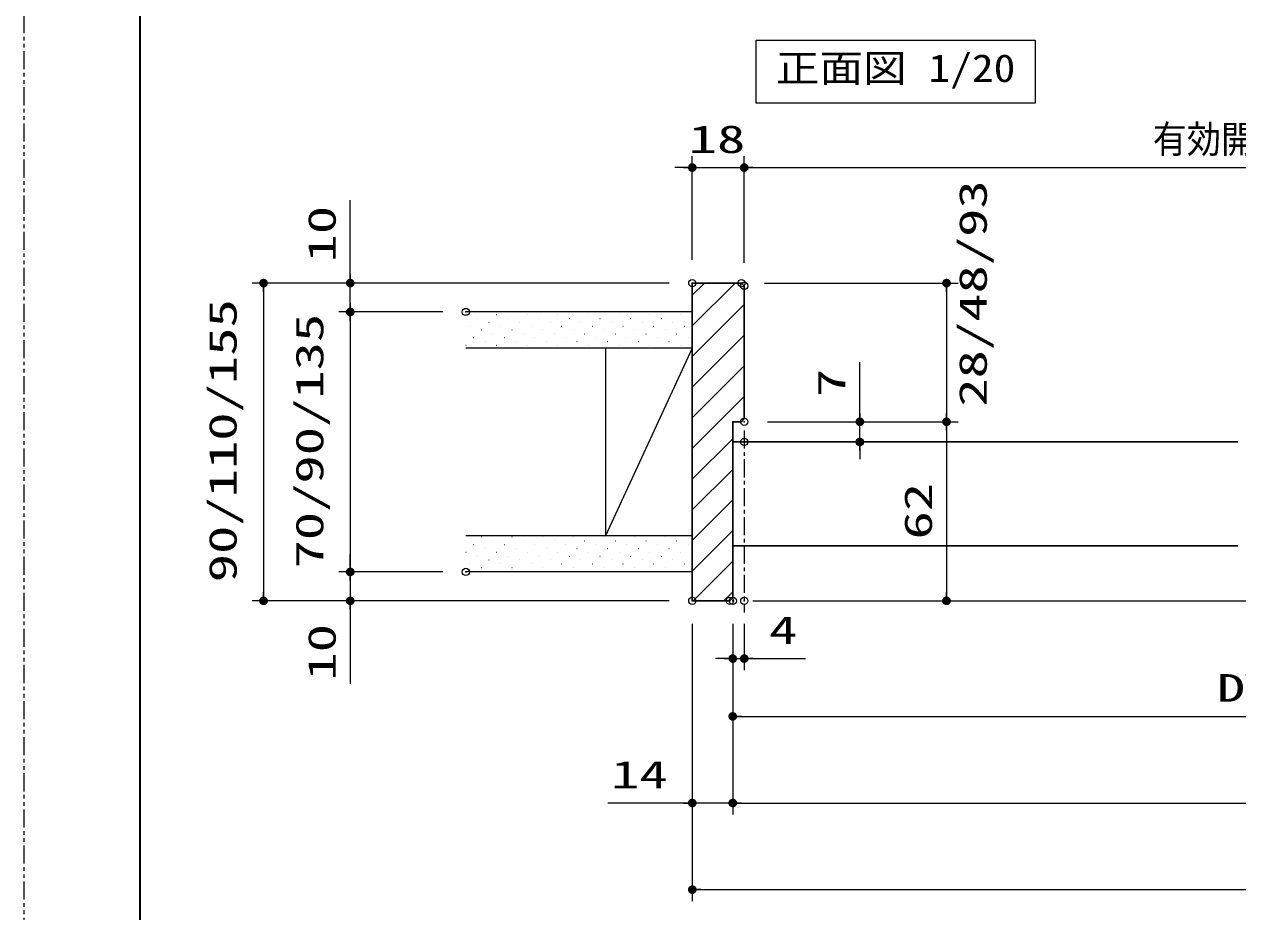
# Model space of a CAD drawing. Units: millimetres, scale not verified. Extents: x -1306 to 1306, y -607 to 607.
# Drawn here: x -1293 to -873, y -448.2 to -140.9 of the extents above; entities that cross this region are included whole.
import ezdxf
from ezdxf.enums import TextEntityAlignment as Align

# ---------------------------------------------------------------- set-up
doc = ezdxf.new("R2010")
doc.units = ezdxf.units.MM
doc.header["$LTSCALE"] = 5
doc.header["$PDMODE"] = 32
doc.header["$PDSIZE"] = 2.5
doc.linetypes.add('USER1', pattern=[2.5, 1.25, -0.25, 0.25, -0.25, 0.25, -0.25])
doc.linetypes.add('USER3', pattern=[2, 1.25, -0.25, 0.25, -0.25])
for name, color, linetype, lineweight in [('0-1_ハッチング', 6, 'Continuous', 9), ('0-2_線(黄)', 2, 'Continuous', 15), ('0-4_線(白)', 7, 'Continuous', 30), ('0-5_寸法線', 3, 'Continuous', 13), ('0-6_0', 3, 'Continuous', 25), ('0-7_DEFPOINTS', 7, 'Continuous', 5), ('0-B_中心線', 3, 'USER3', 9), ('0-C_図面枠', 7, 'Continuous', 35), ('0-D_陰線', 4, 'USER1', 9)]:
    doc.layers.add(name, color=color, linetype=linetype, lineweight=lineweight)
doc.styles.add('ＭＳ ゴシック', font='')
doc.styles.get('ＭＳ ゴシック').set_extended_font_data('MS Gothic')

# ---------------------------------------------------------------- blocks, each defined once
blk = doc.blocks.new('_DOT')
at = {"layer": '0-6_0'}
blk.add_line((-2.5, 0), (-5, 0), dxfattribs=at)
for points in [[(0, 0), (-2.5, 0), (-2.48, 0.313)], [(0, 0), (-2.48, -0.313), (-2.5, 0)], [(0, 0), (-2.48, 0.313), (-2.421, 0.622)], [(0, 0), (-2.421, -0.622), (-2.48, -0.313)], [(0, 0), (-2.421, 0.622), (-2.324, 0.92)], [(0, 0), (-2.324, -0.92), (-2.421, -0.622)], [(0, 0), (-2.324, 0.92), (-2.191, 1.204)], [(0, 0), (-2.191, -1.204), (-2.324, -0.92)], [(0, 0), (-2.191, 1.204), (-2.023, 1.469)], [(0, 0), (-2.023, -1.469), (-2.191, -1.204)], [(0, 0), (-2.023, 1.469), (-1.822, 1.711)], [(0, 0), (-1.822, -1.711), (-2.023, -1.469)], [(0, 0), (-1.822, 1.711), (-1.594, 1.926)], [(0, 0), (-1.594, -1.926), (-1.822, -1.711)], [(0, 0), (-1.594, 1.926), (-1.34, 2.111)], [(0, 0), (-1.34, -2.111), (-1.594, -1.926)], [(0, 0), (-1.34, 2.111), (-1.064, 2.262)], [(0, 0), (-1.064, -2.262), (-1.34, -2.111)], [(0, 0), (-1.064, 2.262), (-0.773, 2.378)], [(0, 0), (-0.773, -2.378), (-1.064, -2.262)], [(0, 0), (-0.773, 2.378), (-0.468, 2.456)], [(0, 0), (-0.468, -2.456), (-0.773, -2.378)], [(0, 0), (-0.468, 2.456), (-0.157, 2.495)], [(0, 0), (-0.157, -2.495), (-0.468, -2.456)], [(0, 0), (-0.157, 2.495), (0.157, 2.495)], [(0, 0), (0.157, -2.495), (-0.157, -2.495)], [(0, 0), (0.157, 2.495), (0.468, 2.456)], [(0, 0), (0.468, 2.456), (0.773, 2.378)], [(0, 0), (0.773, 2.378), (1.064, 2.262)], [(0, 0), (1.064, 2.262), (1.34, 2.111)], [(0, 0), (1.34, 2.111), (1.594, 1.926)], [(0, 0), (1.594, 1.926), (1.822, 1.711)], [(0, 0), (1.822, 1.711), (2.023, 1.469)], [(0, 0), (2.023, 1.469), (2.191, 1.204)], [(0, 0), (2.191, 1.204), (2.324, 0.92)], [(0, 0), (2.324, 0.92), (2.421, 0.622)], [(0, 0), (2.421, 0.622), (2.48, 0.313)], [(0, 0), (2.48, 0.313), (2.5, 0)], [(0, 0), (0.468, -2.456), (0.157, -2.495)], [(0, 0), (0.773, -2.378), (0.468, -2.456)], [(0, 0), (1.064, -2.262), (0.773, -2.378)], [(0, 0), (1.34, -2.111), (1.064, -2.262)], [(0, 0), (1.594, -1.926), (1.34, -2.111)], [(0, 0), (1.822, -1.711), (1.594, -1.926)], [(0, 0), (2.023, -1.469), (1.822, -1.711)], [(0, 0), (2.191, -1.204), (2.023, -1.469)], [(0, 0), (2.324, -0.92), (2.191, -1.204)], [(0, 0), (2.421, -0.622), (2.324, -0.92)], [(0, 0), (2.48, -0.313), (2.421, -0.622)], [(0, 0), (2.5, 0), (2.48, -0.313)]]:
    blk.add_solid(points, dxfattribs=at)

msp = doc.modelspace()

# ---------------------------------------------------------------- linework, layer by layer
at = {"layer": '0-1_ハッチング'}
for p, q in [((-1061.788, -234.77), (-1057.556, -230.538)), ((-1061.788, -245.376), (-1046.949, -230.538)), ((-1061.788, -255.983), (-1043.788, -237.983)), ((-1140.136, -241.446), (-1140.086, -241.446)), ((-1136.159, -242.771), (-1136.109, -242.771)), ((-1129.53, -241.446), (-1129.48, -241.446)), ((-1125.552, -242.771), (-1125.502, -242.771)), ((-1118.923, -241.446), (-1118.873, -241.446)), ((-1114.945, -242.771), (-1114.895, -242.771)), ((-1108.316, -241.446), (-1108.266, -241.446)), ((-1104.339, -242.771), (-1104.289, -242.771)), ((-1097.71, -241.446), (-1097.66, -241.446)), ((-1093.732, -242.771), (-1093.682, -242.771)), ((-1087.103, -241.446), (-1087.053, -241.446)), ((-1083.126, -242.771), (-1083.076, -242.771)), ((-1076.497, -241.446), (-1076.447, -241.446)), ((-1072.519, -242.771), (-1072.469, -242.771)), ((-1065.89, -241.446), (-1065.84, -241.446)), ((-1061.912, -242.771), (-1061.862, -242.771)), ((-1138.81, -245.423), (-1138.76, -245.423)), ((-1134.833, -246.749), (-1134.783, -246.749)), ((-1132.181, -244.097), (-1132.131, -244.097)), ((-1128.204, -245.423), (-1128.154, -245.423)), ((-1124.226, -246.749), (-1124.176, -246.749)), ((-1121.575, -244.097), (-1121.525, -244.097)), ((-1117.597, -245.423), (-1117.547, -245.423)), ((-1113.62, -246.749), (-1113.57, -246.749)), ((-1110.968, -244.097), (-1110.918, -244.097)), ((-1106.991, -245.423), (-1106.941, -245.423)), ((-1103.013, -246.749), (-1102.963, -246.749)), ((-1100.361, -244.097), (-1100.311, -244.097)), ((-1096.384, -245.423), (-1096.334, -245.423)), ((-1092.406, -246.749), (-1092.356, -246.749)), ((-1089.755, -244.097), (-1089.705, -244.097)), ((-1085.777, -245.423), (-1085.727, -245.423)), ((-1081.8, -246.749), (-1081.75, -246.749)), ((-1079.148, -244.097), (-1079.098, -244.097)), ((-1075.171, -245.423), (-1075.121, -245.423)), ((-1071.193, -246.749), (-1071.143, -246.749)), ((-1068.542, -244.097), (-1068.492, -244.097)), ((-1064.564, -245.423), (-1064.514, -245.423)), ((-1137.484, -249.401), (-1137.434, -249.401)), ((-1133.507, -250.726), (-1133.457, -250.726)), ((-1130.855, -248.075), (-1130.805, -248.075)), ((-1126.878, -249.401), (-1126.828, -249.401)), ((-1122.9, -250.726), (-1122.85, -250.726)), ((-1120.249, -248.075), (-1120.199, -248.075)), ((-1116.271, -249.401), (-1116.221, -249.401)), ((-1112.294, -250.726), (-1112.244, -250.726)), ((-1109.642, -248.075), (-1109.592, -248.075)), ((-1105.665, -249.401), (-1105.615, -249.401)), ((-1101.687, -250.726), (-1101.637, -250.726)), ((-1099.036, -248.075), (-1098.986, -248.075)), ((-1095.058, -249.401), (-1095.008, -249.401)), ((-1091.081, -250.726), (-1091.031, -250.726)), ((-1088.429, -248.075), (-1088.379, -248.075)), ((-1084.451, -249.401), (-1084.401, -249.401)), ((-1080.474, -250.726), (-1080.424, -250.726)), ((-1077.822, -248.075), (-1077.772, -248.075)), ((-1073.845, -249.401), (-1073.795, -249.401)), ((-1069.867, -250.726), (-1069.817, -250.726)), ((-1067.216, -248.075), (-1067.166, -248.075)), ((-1063.238, -249.401), (-1063.188, -249.401)), ((-1061.788, -266.59), (-1043.788, -248.59)), ((-1140.136, -252.052), (-1140.086, -252.052)), ((-1129.53, -252.052), (-1129.48, -252.052)), ((-1118.923, -252.052), (-1118.873, -252.052)), ((-1108.316, -252.052), (-1108.266, -252.052)), ((-1097.71, -252.052), (-1097.66, -252.052)), ((-1087.103, -252.052), (-1087.053, -252.052)), ((-1076.497, -252.052), (-1076.447, -252.052)), ((-1065.89, -252.052), (-1065.84, -252.052)), ((-1061.788, -277.196), (-1043.788, -259.196)), ((-1061.788, -287.803), (-1043.788, -269.803)), ((-1061.788, -298.409), (-1047.788, -284.409)), ((-1061.788, -309.016), (-1047.788, -295.016)), ((-1061.788, -319.623), (-1047.788, -305.623)), ((-1134.833, -318.422), (-1134.783, -318.422)), ((-1124.226, -318.422), (-1124.176, -318.422)), ((-1113.62, -318.422), (-1113.57, -318.422)), ((-1103.013, -318.422), (-1102.963, -318.422)), ((-1092.406, -318.422), (-1092.356, -318.422)), ((-1081.8, -318.422), (-1081.75, -318.422)), ((-1071.193, -318.422), (-1071.143, -318.422)), ((-1061.788, -330.229), (-1047.788, -316.229)), ((-1137.484, -321.073), (-1137.434, -321.073)), ((-1133.507, -322.399), (-1133.457, -322.399)), ((-1130.855, -319.747), (-1130.805, -319.747)), ((-1126.878, -321.073), (-1126.828, -321.073)), ((-1122.9, -322.399), (-1122.85, -322.399)), ((-1120.249, -319.747), (-1120.199, -319.747)), ((-1116.271, -321.073), (-1116.221, -321.073)), ((-1112.294, -322.399), (-1112.244, -322.399)), ((-1109.642, -319.747), (-1109.592, -319.747)), ((-1105.665, -321.073), (-1105.615, -321.073)), ((-1101.687, -322.399), (-1101.637, -322.399)), ((-1099.036, -319.747), (-1098.986, -319.747)), ((-1095.058, -321.073), (-1095.008, -321.073)), ((-1091.081, -322.399), (-1091.031, -322.399)), ((-1088.429, -319.747), (-1088.379, -319.747)), ((-1084.451, -321.073), (-1084.401, -321.073)), ((-1080.474, -322.399), (-1080.424, -322.399)), ((-1077.822, -319.747), (-1077.772, -319.747)), ((-1073.845, -321.073), (-1073.795, -321.073)), ((-1069.867, -322.399), (-1069.817, -322.399)), ((-1067.216, -319.747), (-1067.166, -319.747)), ((-1063.238, -321.073), (-1063.188, -321.073)), ((-1140.136, -323.725), (-1140.086, -323.725)), ((-1136.159, -325.051), (-1136.109, -325.051)), ((-1132.181, -326.377), (-1132.131, -326.377)), ((-1129.53, -323.725), (-1129.48, -323.725)), ((-1125.552, -325.051), (-1125.502, -325.051)), ((-1121.575, -326.377), (-1121.525, -326.377)), ((-1118.923, -323.725), (-1118.873, -323.725)), ((-1114.945, -325.051), (-1114.895, -325.051)), ((-1110.968, -326.377), (-1110.918, -326.377)), ((-1108.316, -323.725), (-1108.266, -323.725)), ((-1104.339, -325.051), (-1104.289, -325.051)), ((-1100.361, -326.377), (-1100.311, -326.377)), ((-1097.71, -323.725), (-1097.66, -323.725)), ((-1093.732, -325.051), (-1093.682, -325.051)), ((-1089.755, -326.377), (-1089.705, -326.377)), ((-1087.103, -323.725), (-1087.053, -323.725)), ((-1083.126, -325.051), (-1083.076, -325.051)), ((-1079.148, -326.377), (-1079.098, -326.377)), ((-1076.497, -323.725), (-1076.447, -323.725)), ((-1072.519, -325.051), (-1072.469, -325.051)), ((-1068.542, -326.377), (-1068.492, -326.377)), ((-1065.89, -323.725), (-1065.84, -323.725)), ((-1061.912, -325.051), (-1061.862, -325.051)), ((-1061.49, -340.538), (-1047.788, -326.836)), ((-1138.81, -327.702), (-1138.76, -327.702)), ((-1134.833, -329.028), (-1134.783, -329.028)), ((-1130.855, -330.354), (-1130.805, -330.354)), ((-1128.204, -327.702), (-1128.154, -327.702)), ((-1124.226, -329.028), (-1124.176, -329.028)), ((-1120.249, -330.354), (-1120.199, -330.354)), ((-1117.597, -327.702), (-1117.547, -327.702)), ((-1113.62, -329.028), (-1113.57, -329.028)), ((-1109.642, -330.354), (-1109.592, -330.354)), ((-1106.991, -327.702), (-1106.941, -327.702)), ((-1103.013, -329.028), (-1102.963, -329.028)), ((-1099.036, -330.354), (-1098.986, -330.354)), ((-1096.384, -327.702), (-1096.334, -327.702)), ((-1092.406, -329.028), (-1092.356, -329.028)), ((-1088.429, -330.354), (-1088.379, -330.354)), ((-1085.777, -327.702), (-1085.727, -327.702)), ((-1081.8, -329.028), (-1081.75, -329.028)), ((-1077.822, -330.354), (-1077.772, -330.354)), ((-1075.171, -327.702), (-1075.121, -327.702)), ((-1071.193, -329.028), (-1071.143, -329.028)), ((-1067.216, -330.354), (-1067.166, -330.354)), ((-1064.564, -327.702), (-1064.514, -327.702)), ((-1050.883, -340.538), (-1047.788, -337.442))]:
    msp.add_line(p, q, dxfattribs=at)
at = {"layer": '0-2_線(黄)'}
for p, q in [((-1061.788, -240.538), (-1140.145, -240.538)), ((-1061.788, -253.038), (-1140.145, -253.038)), ((-1091.788, -253.038), (-1091.788, -318.038)), ((-1061.788, -253.038), (-1091.788, -318.038)), ((-1061.788, -318.038), (-1140.145, -318.038)), ((-1061.788, -330.538), (-1140.145, -330.538))]:
    msp.add_line(p, q, dxfattribs=at)
msp.add_lwpolyline([(-1039.733, -146.422), (-943.117, -146.422), (-943.117, -168.257), (-1039.733, -168.257)], close=True, dxfattribs=at)
at = {"layer": '0-4_線(白)'}
for p, q in [((-1061.788, -230.538), (-1044.788, -230.538)), ((-1044.788, -230.538), (-1043.788, -231.538)), ((-1043.788, -277.538), (-1043.788, -231.538)), ((-1043.788, -277.538), (-1044.788, -278.538)), ((-1047.788, -285.538), (-873.049, -285.538)), ((-873.049, -321.538), (-1047.788, -321.538)), ((-1047.788, -339.538), (-1048.788, -340.538))]:
    msp.add_line(p, q, dxfattribs=at)
for points in [[(-1061.788, -230.538), (-1061.788, -340.538), (-1048.788, -340.538)], [(-1047.788, -339.538), (-1047.788, -278.538), (-1044.788, -278.538)]]:
    msp.add_lwpolyline(points, dxfattribs=at)
at = {"layer": '0-5_寸法線'}
for p, q in [((-1061.788, -222.538), (-1061.788, -186.538)), ((-1043.788, -223.538), (-1043.788, -186.538)), ((-1043.788, -223.538), (-1043.788, -186.538)), ((-1064.788, -190.538), (-1067.788, -190.538)), ((-1061.788, -190.538), (-1043.788, -190.538)), ((-1040.788, -190.538), (-1037.788, -190.538)), ((-1040.788, -190.538), (-719.31, -190.538)), ((-1180.145, -227.538), (-1180.145, -201.776)), ((-1069.788, -230.538), (-1214.145, -230.538)), ((-1069.788, -230.538), (-1184.145, -230.538)), ((-1180.145, -240.538), (-1180.145, -230.538)), ((-1036.788, -230.538), (-969.788, -230.538)), ((-1210.145, -233.538), (-1210.145, -337.538)), ((-1180.145, -237.538), (-1180.145, -234.538)), ((-973.788, -233.538), (-973.788, -275.538)), ((-1148.145, -240.538), (-1184.145, -240.538)), ((-1148.145, -240.538), (-1184.145, -240.538)), ((-1180.145, -240.538), (-1180.145, -330.538)), ((-1180.145, -243.538), (-1180.145, -246.538)), ((-1003.788, -275.538), (-1003.788, -257.871)), ((-1035.788, -278.538), (-969.788, -278.538)), ((-1035.788, -278.538), (-969.788, -278.538)), ((-1035.788, -278.538), (-999.788, -278.538)), ((-1003.788, -285.538), (-1003.788, -278.538)), ((-1035.788, -285.538), (-999.788, -285.538)), ((-973.788, -281.538), (-973.788, -337.538)), ((-1003.788, -288.538), (-1003.788, -291.538)), ((-1180.145, -327.538), (-1180.145, -324.538)), ((-1148.145, -330.538), (-1184.145, -330.538)), ((-1148.145, -330.538), (-1184.145, -330.538)), ((-1180.145, -330.538), (-1180.145, -340.538)), ((-1180.145, -333.538), (-1180.145, -336.538)), ((-1069.788, -340.538), (-1214.145, -340.538)), ((-1069.788, -340.538), (-1184.145, -340.538)), ((-1180.145, -343.538), (-1180.145, -369.3)), ((-1040.788, -340.538), (-752.31, -340.538)), ((-1040.788, -340.538), (-969.788, -340.538)), ((-1061.788, -348.538), (-1061.788, -414.538)), ((-1061.788, -348.538), (-1061.788, -444.538)), ((-1047.788, -348.538), (-1047.788, -414.538)), ((-1047.788, -348.538), (-1047.788, -384.538)), ((-1047.788, -348.538), (-1047.788, -414.538)), ((-1047.788, -348.538), (-1047.788, -364.538)), ((-1043.788, -348.538), (-1043.788, -364.538)), ((-1050.788, -360.538), (-1053.788, -360.538)), ((-1047.788, -360.538), (-1043.788, -360.538)), ((-1040.788, -360.538), (-1022.645, -360.538)), ((-1044.788, -380.538), (-693.31, -380.538)), ((-1064.788, -410.538), (-1091.026, -410.538)), ((-1047.788, -410.538), (-1061.788, -410.538)), ((-1044.788, -410.538), (-1041.788, -410.538)), ((-1044.788, -410.538), (-404.365, -410.538)), ((-1058.788, -440.538), (-386.365, -440.538))]:
    msp.add_line(p, q, dxfattribs=at)
at = {"layer": '0-7_DEFPOINTS'}
for p in [(-1043.788, -190.538), (-1061.788, -230.538), (-1061.788, -230.538), (-1044.788, -230.538), (-1043.788, -231.538), (-1180.145, -240.538), (-1140.145, -240.538), (-1043.788, -278.538), (-973.788, -278.538), (-1043.788, -285.538), (-1003.788, -285.538), (-1180.145, -330.538), (-1140.145, -330.538), (-1210.145, -340.538), (-1180.145, -340.538), (-1061.788, -340.538), (-1061.788, -340.538), (-1048.788, -340.538), (-1047.788, -340.538), (-1043.788, -340.538), (-973.788, -340.538), (-1043.788, -360.538), (-1047.788, -410.538)]:
    msp.add_point(p, dxfattribs=at)
at = {"layer": '0-B_中心線'}
msp.add_line((-1043.788, -281.538), (-1043.788, -344.528), dxfattribs=at)
at = {"layer": '0-C_図面枠'}
msp.add_lwpolyline([(-1252.964, -554), (347.036, -554), (347.036, 554), (-1252.964, 554)], close=True, dxfattribs=at)
at = {"layer": '0-D_陰線'}
msp.add_line((-1292.964, -594), (-1292.964, 594), dxfattribs=at)

# ---------------------------------------------------------------- block references
at = {"layer": '0-5_寸法線', "xscale": 0.6, "yscale": 0.6}
for p in [(-1061.788, -190.538), (-1047.788, -360.538), (-1061.788, -410.538)]:
    msp.add_blockref('_DOT', p, dxfattribs=at)
for p, rotation in [((-1043.788, -190.538), 180), ((-1043.788, -190.538), 180), ((-1210.145, -230.538), 90), ((-1180.145, -230.538), 270), ((-973.788, -230.538), 90), ((-1180.145, -240.538), 270), ((-1180.145, -240.538), 90), ((-1003.788, -278.538), 270), ((-973.788, -278.538), 270), ((-973.788, -278.538), 90), ((-1003.788, -285.538), 90), ((-1180.145, -330.538), 270), ((-1180.145, -330.538), 90), ((-1210.145, -340.538), 270), ((-1180.145, -340.538), 90), ((-973.788, -340.538), 270), ((-1043.788, -360.538), 180), ((-1047.788, -380.538), 180), ((-1047.788, -410.538), 180), ((-1047.788, -410.538), 180), ((-1061.788, -440.538), 180)]:
    msp.add_blockref('_DOT', p, dxfattribs=dict(at, rotation=rotation))

# ---------------------------------------------------------------- texts
at = {"layer": '0-2_線(黄)', "style": 'ＭＳ ゴシック', "width": 1.15}
msp.add_text('正面図 1/20', height=9.621, dxfattribs=at).set_placement((-1032.879, -163.801), align=Align.BOTTOM_LEFT)
at = {"layer": '0-5_寸法線', "style": 'ＭＳ ゴシック'}
for s, width, p in [('18', 1.5, (-1063.026, -188.388)), ('有効開口', 0.9, (-902.413, -188.388)), ('4', 1.5, (-1035.216, -358.388)), ('DW', 1.5, (-880.24, -378.388)), ('14', 1.5, (-1089.883, -408.388))]:
    msp.add_text(s, height=9.604, dxfattribs=dict(at, width=width)).set_placement(p, align=Align.BOTTOM_LEFT)
at = {"layer": '0-5_寸法線', "style": 'ＭＳ ゴシック', "width": 1.5}
for s, p in [('28/48/93', (-956.985, -273.335)), ('10', (-1182.295, -223.395)), ('90/110/155', (-1216.581, -334.109)), ('70/90/135', (-1186.581, -329.347)), ('7', (-1005.937, -269.966)), ('62', (-975.937, -319.3)), ('10', (-1182.295, -368.157))]:
    msp.add_text(s, height=9.604, rotation=90, dxfattribs=at).set_placement(p, align=Align.BOTTOM_LEFT)

doc.saveas('drawing.dxf')
